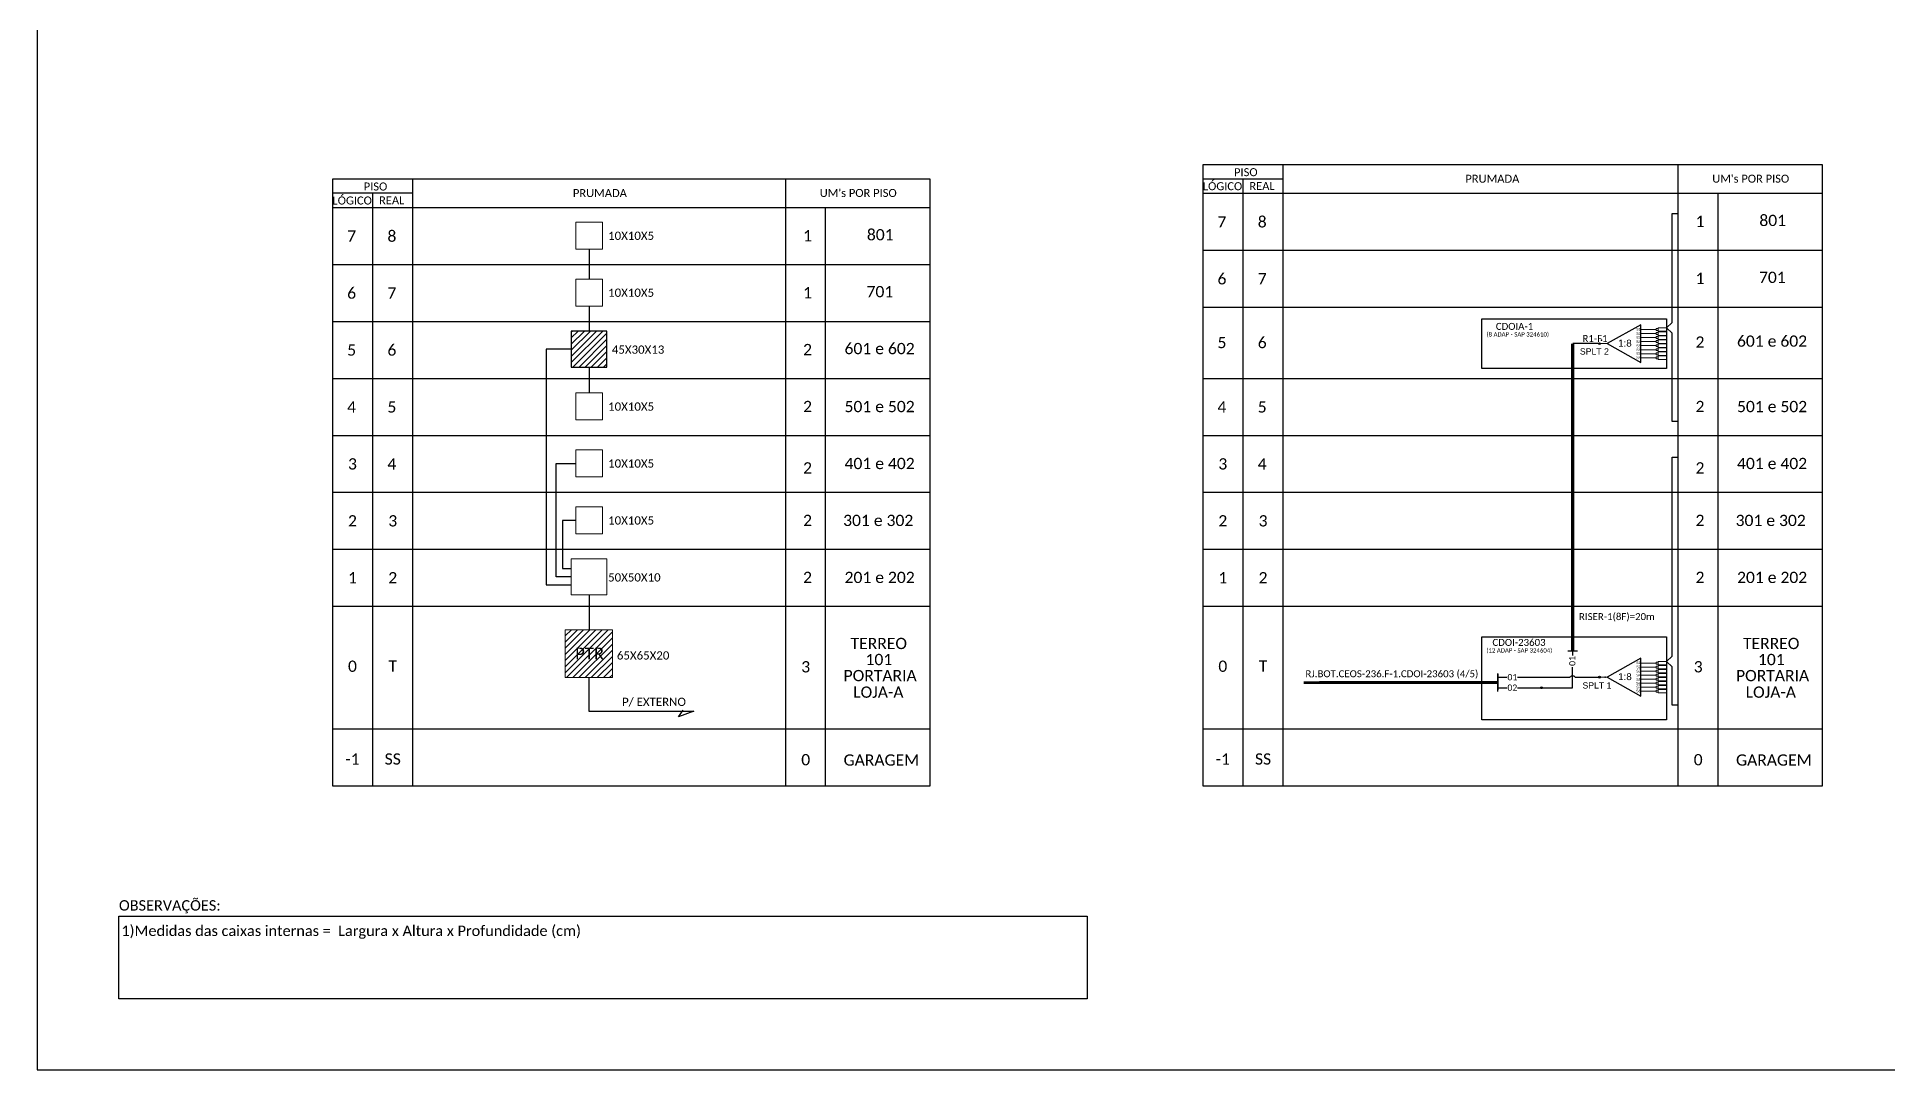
# Model space of a CAD drawing. Extents: x -4 to 837, y 1 to 595.
# Drawn here: x -4 to 528, y 1 to 298 of the extents above; entities that cross this region are included whole.
import ezdxf
from ezdxf.enums import TextEntityAlignment as Align

# ---------------------------------------------------------------- set-up
doc = ezdxf.new("R2010")
doc.units = 0
doc.styles.add('ARIAL', font='arial.ttf')
doc.styles.add('MtXpl_Calibri', font='calibri.ttf')
doc.styles.add('WMF-Calibri0', font='calibri.ttf')

# ---------------------------------------------------------------- blocks, each defined once
blk = doc.blocks.new('SPLT_1-8_SC-APC')
at = {"color": 1}
blk.add_lwpolyline([(-7.37, -2.1), (-17.04, -7.55), (-7.37, -13), (-7.37, -2.1)], dxfattribs=at)
at = {"color": 3, "lineweight": 0}
for points in [[(-2.99, -3.51), (-7.37, -3.51)], [(-7.37, -4.66), (-2.99, -4.66)], [(-2.41, -3.02), (-2.41, -4)], [(-2.41, -3.02), (0, -3.02)], [(-2.41, -4), (0, -4)], [(-2.41, -4.17), (-2.41, -5.16)], [(-2.41, -4.17), (0, -4.17)], [(-2.41, -5.16), (0, -5.16)], [(-7.37, -5.82), (-2.99, -5.82)], [(-7.37, -6.97), (-2.99, -6.97)], [(-7.37, -8.12), (-2.99, -8.12)], [(-7.37, -9.28), (-2.99, -9.28)], [(-7.37, -10.43), (-2.99, -10.43)], [(-2.41, -5.32), (-2.41, -6.31)], [(-2.41, -5.32), (0, -5.32)], [(-2.41, -6.31), (0, -6.31)], [(-2.41, -6.48), (-2.41, -7.46)], [(-2.41, -6.48), (0, -6.48)], [(-2.41, -7.46), (0, -7.46)], [(-2.41, -7.63), (-2.41, -8.62)], [(-2.41, -7.63), (0, -7.63)], [(-2.41, -8.62), (0, -8.62)], [(-2.41, -8.78), (-2.41, -9.77)], [(-2.41, -8.78), (0, -8.78)], [(-2.41, -9.77), (0, -9.77)], [(-2.41, -9.94), (-2.41, -10.92)], [(-2.41, -9.94), (0, -9.94)], [(-7.37, -11.58), (-2.99, -11.58)], [(-2.41, -10.92), (0, -10.92)], [(-2.41, -11.09), (-2.41, -12.08)], [(-2.41, -11.09), (0, -11.09)], [(-2.41, -12.08), (0, -12.08)]]:
    blk.add_lwpolyline(points, dxfattribs=at)
for points in [[(-2.99, -3.22), (-2.41, -3.22), (-2.41, -3.8), (-2.99, -3.8)], [(-2.99, -4.38), (-2.41, -4.38), (-2.41, -4.95), (-2.99, -4.95)], [(-2.99, -5.53), (-2.41, -5.53), (-2.41, -6.1), (-2.99, -6.1)], [(-2.99, -6.68), (-2.41, -6.68), (-2.41, -7.26), (-2.99, -7.26)], [(-2.99, -7.84), (-2.41, -7.84), (-2.41, -8.41), (-2.99, -8.41)], [(-2.99, -8.99), (-2.41, -8.99), (-2.41, -9.56), (-2.99, -9.56)], [(-2.99, -10.14), (-2.41, -10.14), (-2.41, -10.72), (-2.99, -10.72)], [(-2.99, -11.3), (-2.41, -11.3), (-2.41, -11.87), (-2.99, -11.87)]]:
    blk.add_lwpolyline(points, close=True, dxfattribs=at)
at = {"color": 1, "lineweight": 0}
blk.add_lwpolyline([(-17.04, -7.55), (-19.26, -7.55)], dxfattribs=at)
at = {"color": 1, "style": 'ARIAL'}
for s, height, p in [('S1', 0.75, (-8.74, -3.78)), ('S2', 0.75, (-8.74, -4.97)), ('1:8', 2, (-13.91, -8.4)), ('S3', 0.75, (-8.74, -6.18)), ('S4', 0.75, (-8.74, -7.36)), ('S5', 0.75, (-8.74, -8.57)), ('S6', 0.75, (-8.74, -9.69)), ('S7', 0.75, (-8.74, -10.78)), ('S8', 0.75, (-8.74, -11.9))]:
    blk.add_text(s, height=height, dxfattribs=at).set_placement(p)
blk = doc.blocks.new('SPLITTER_')
blk.add_point((0, 0))
at = {"style": 'ARIAL', "flags": 4}
blk.add_attdef('SPLT', (0, -3.26), '', height=1.5, dxfattribs=at)
blk = doc.blocks.new('SPLITTER FUTURO')
blk.add_point((0, 0))
at = {"style": 'ARIAL', "text_generation_flag": 6, "flags": 4}
for tag, p, height in [('SPLT', (-6.22, -4.1), 1.5), ('INSTAL.', (-6.25, -6.09), 1.25)]:
    blk.add_attdef(tag, p, '', height=height, rotation=180, dxfattribs=at)

msp = doc.modelspace()

# ---------------------------------------------------------------- hatches: boundary and pattern name
h = msp.add_hatch()
h.set_pattern_fill('ANSI31', color=1, scale=10, style=0)
h.set_pattern_definition([(45, (-465.986, -184.7913), (-0.8838835, 0.8838835), [])])
h.paths.add_polyline_path([(159.96, 213.7), (149.73, 213.7), (149.73, 203.33), (159.96, 203.33)])
h.paths.add_polyline_path([(157.51, 203.52), (157.51, 208.67)], flags=16)
h = msp.add_hatch(color=3)
h.dxf.hatch_style = 1
edge = h.paths.add_edge_path()
edge.add_arc((445.27, 210.1), 0.242, 0, 360)
h = msp.add_hatch()
h.set_pattern_fill('ANSI31', color=1, scale=10, style=0)
h.set_pattern_definition([(45, (-463.6436, -269.898), (-0.8838835, 0.8838835), [])])
h.paths.add_polyline_path([(147.98, 114.07), (161.55, 114.07), (161.55, 127.82), (147.98, 127.82)])
h.paths.add_polyline_path([(149.98, 118.42), (160.06, 118.42), (160.06, 123.57), (149.98, 123.57)], flags=24)
h = msp.add_hatch(color=3)
h.dxf.hatch_style = 1
edge = h.paths.add_edge_path()
edge.add_arc((445.24, 114.2), 0.256, 0, 360)
h = msp.add_hatch(color=3)
h.dxf.hatch_style = 1
edge = h.paths.add_edge_path()
edge.add_arc((428.6, 111.16), 0.256, 0, 360)

# ---------------------------------------------------------------- linework, layer by layer
for p, q in [((-3.83, 595.26), (-3.83, 1.26)), ((81.05, 99.3), (252.84, 99.3)), ((331.19, 99.3), (509.34, 99.3)), ((-3.83, 1.26), (837.17, 1.26))]:
    msp.add_line(p, q)
at = {"color": 5}
msp.add_line((445.27, 210.1), (437.54, 210.1), dxfattribs=at)
at = {"color": 1}
msp.add_line((416.04, 115.13), (416.04, 110.54), dxfattribs=at)
at = {"color": 0}
for points in [[(509.34, 261.54), (331.19, 261.54)], [(252.84, 257.43), (81.05, 257.43)], [(354.33, 257.43), (331.19, 257.43)], [(104.19, 253.32), (81.05, 253.32)]]:
    msp.add_lwpolyline(points, dxfattribs=at)
for points in [[(331.19, 261.54), (331.19, 82.93), (509.34, 82.93), (509.34, 261.54)], [(354.33, 82.93), (354.33, 261.54)], [(467.75, 261.54), (467.75, 82.93)], [(81.05, 257.43), (81.05, 82.93), (252.84, 82.93), (252.84, 257.43)], [(104.19, 82.93), (104.19, 257.43)], [(211.25, 257.43), (211.25, 82.93)], [(342.76, 257.43), (342.76, 82.93)], [(92.62, 253.32), (92.62, 82.93)], [(331.19, 253.32), (509.34, 253.32)], [(479.32, 82.93), (479.32, 253.32)], [(81.05, 249.21), (252.84, 249.21)], [(222.82, 82.93), (222.82, 249.21)], [(331.19, 236.95), (509.34, 236.95)], [(81.05, 232.84), (252.84, 232.84)], [(331.19, 220.58), (509.34, 220.58)], [(81.05, 216.46), (252.84, 216.46)], [(81.05, 200.09), (252.84, 200.09)], [(331.19, 200.09), (509.34, 200.09)], [(81.05, 183.72), (252.84, 183.72)], [(331.19, 183.72), (509.34, 183.72)], [(81.05, 167.35), (252.84, 167.35)], [(331.19, 167.35), (509.34, 167.35)], [(81.05, 150.98), (252.84, 150.98)], [(331.19, 150.98), (509.34, 150.98)], [(81.05, 134.6), (252.84, 134.6)], [(331.19, 134.6), (509.34, 134.6)]]:
    msp.add_lwpolyline(points)
at = {"lineweight": 0}
for points in [[(158.66, 245.03), (151, 245.03), (151, 237.27), (158.66, 237.27)], [(158.66, 228.66), (151, 228.66), (151, 220.89), (158.66, 220.89)], [(158.66, 195.92), (151, 195.92), (151, 188.15), (158.66, 188.15)], [(158.66, 179.55), (151, 179.55), (151, 171.78), (158.66, 171.78)], [(158.66, 163.18), (151, 163.18), (151, 155.41), (158.66, 155.41)], [(159.96, 148.21), (149.73, 148.21), (149.73, 137.84), (159.96, 137.84)]]:
    msp.add_lwpolyline(points, close=True, dxfattribs=at)
at = {"color": 3}
for points in [[(467.75, 187.69), (466.1, 187.69), (466.1, 213.12), (464.53, 214.63), (466.1, 216.13), (466.1, 247.56), (467.75, 247.56)], [(154.83, 237.27), (154.83, 230.24)], [(154.83, 237.27), (154.83, 228.66)], [(154.83, 220.89), (154.83, 213.7)], [(149.73, 208.51), (142.52, 208.51), (142.52, 140.79), (149.73, 140.79)], [(154.83, 203.33), (154.84, 195.92)], [(149.73, 143.03), (145.38, 143.03), (145.38, 175.6), (151, 175.66)], [(467.75, 106.15), (466.1, 106.15), (466.1, 117.22), (464.53, 118.73), (466.1, 120.24), (466.1, 177.5), (467.75, 177.5)], [(151, 159.29), (147.19, 159.29), (147.19, 145.41), (149.73, 145.41)], [(154.83, 137.84), (154.83, 127.82)], [(416.04, 114.19), (418.63, 114.19)], [(421.7, 114.19), (430.99, 114.19)], [(430.99, 114.2), (436.71, 114.2)], [(438.28, 114.2), (445.24, 114.2)]]:
    msp.add_lwpolyline(points, dxfattribs=at)
at = {"color": 1}
for points in [[(159.96, 213.7), (149.73, 213.7), (149.73, 203.33), (159.96, 203.33)], [(411.4, 217.26), (464.53, 217.26), (464.53, 202.94), (411.4, 202.94)], [(411.4, 125.8), (464.53, 125.8), (464.53, 101.91), (411.4, 101.91)]]:
    msp.add_lwpolyline(points, close=True, dxfattribs=at)
at = {"color": 5, "const_width": 1}
msp.add_lwpolyline([(437.54, 210.1), (437.54, 128.63), (437.54, 128.63), (437.54, 121.76)], dxfattribs=at)
at = {"color": 1, "lineweight": 0}
msp.add_lwpolyline([(147.98, 127.82), (161.55, 127.82), (161.55, 114.07), (147.98, 114.07)], close=True, dxfattribs=at)
at = {"color": 5}
for points in [[(428.6, 111.16), (437.5, 111.16), (437.5, 117.08)], [(436.14, 121.76), (438.93, 121.76)], [(437.49, 121.76), (437.49, 120.44)]]:
    msp.add_lwpolyline(points, dxfattribs=at)
at = {"color": 1}
for points in [[(154.76, 114.07), (154.76, 104.43), (184.9, 104.43)], [(416.04, 110.07), (416.04, 115.28)], [(180.49, 102.84), (181.89, 104.67)], [(184.9, 104.43), (180.49, 102.84)]]:
    msp.add_lwpolyline(points, dxfattribs=at)
msp.add_lwpolyline([(360.25, 112.65, 0.8, 0.8, 0), (416.04, 112.68, 0.8, 0.8, 0)], format="xyseb", dxfattribs=at)
at = {"color": 2}
for points in [[(416.04, 111.16), (418.63, 111.16)], [(421.7, 111.16), (428.6, 111.16)]]:
    msp.add_lwpolyline(points, dxfattribs=at)
at = {"color": 0}
msp.add_lwpolyline([(19.73, 45.46), (297.98, 45.46), (297.98, 21.75), (19.73, 21.75)], close=True, dxfattribs=at)
at = {"color": 3}
for centre, radius in [((445.27, 210.1), 0.242), ((445.24, 114.2), 0.256), ((428.6, 111.16), 0.256)]:
    msp.add_circle(centre, radius, dxfattribs=at)
msp.add_arc((437.5, 113.45), 1.08, 43.7403, 136.2597, dxfattribs=at)

# ---------------------------------------------------------------- block references
for p in [(464.53, 217.64), (464.53, 121.75)]:
    msp.add_blockref('SPLT_1-8_SC-APC', p, dxfattribs=at)
ref = msp.add_blockref('SPLITTER FUTURO', (445.83, 211.05))
ref.add_attrib('SPLT', 'SPLT 2', (439.6, 206.96), dxfattribs={"height": 1.79, "rotation": 180, "style": 'ARIAL', "text_generation_flag": 6})
at = {"color": 7}
ref = msp.add_blockref('SPLITTER_', (446.88, 114.2), dxfattribs=dict(at, xscale=-1))
ref.add_attrib('SPLT', 'SPLT 1', (440.35, 110.94), dxfattribs={"height": 1.79, "style": 'ARIAL'})

# ---------------------------------------------------------------- texts
at = {"color": 0, "style": 'WMF-Calibri0'}
for s, p in [('     PISO', (86.01, 254.13)), ('  LÓGICO', (329.61, 254.21)), ('     PISO', (336.15, 258.24)), ('    REAL', (341.37, 254.27)), ('PRUMADA', (406.69, 256.36)), ("UM's POR PISO", (477.64, 256.38)), ('  LÓGICO', (79.46, 250.1)), ('    REAL', (91.23, 250.15)), ('PRUMADA', (150.19, 252.24)), ("UM's POR PISO", (221.13, 252.27))]:
    msp.add_text(s, height=2.3, dxfattribs=at).set_placement(p)
at = {"color": 7, "style": 'WMF-Calibri0'}
for s, height, p in [('801 ', 3.24, (491.19, 243.91)), ('10X10X5', 2.373, (160.31, 239.93)), ('801 ', 3.24, (234.68, 239.8)), ('701 ', 3.24, (491.09, 227.54)), ('10X10X5', 2.373, (160.31, 223.56)), ('701 ', 3.24, (234.58, 223.43)), ('45X30X13', 2.373, (161.38, 207.19)), ('601 e 602', 3.24, (228.26, 207.06)), ('601 e 602', 3.24, (484.76, 209.21)), ('10X10X5', 2.373, (160.31, 190.82)), ('501 e 502', 3.24, (228.26, 190.39)), ('501 e 502', 3.24, (484.77, 190.39)), ('10X10X5', 2.373, (160.31, 174.45)), ('401 e 402', 3.24, (228.26, 174.02)), ('401 e 402', 3.24, (484.77, 174.02)), ('10X10X5', 2.373, (160.31, 158.08)), ('301 e 302', 3.24, (227.86, 157.65)), ('301 e 302', 3.24, (484.37, 157.65)), ('50X50X10', 2.373, (160.31, 141.7)), ('201 e 202', 3.24, (228.27, 141.27)), ('201 e 202', 3.24, (484.78, 141.27)), ('PTR', 3.433, (150.84, 119.29)), ('TERREO', 3.24, (229.99, 122.27)), ('TERREO', 3.24, (486.49, 122.27)), ('65X65X20', 2.373, (162.83, 119.27)), ('101', 3.24, (234.29, 117.66)), ('101', 3.24, (490.79, 117.66)), ('PORTARIA', 3.24, (227.98, 113.04)), ('PORTARIA', 3.24, (484.48, 113.04)), ('P/ EXTERNO', 2.373, (164.32, 105.92)), ('LOJA-A', 3.24, (230.74, 108.28)), ('LOJA-A', 3.24, (487.25, 108.28)), ('GARAGEM', 3.24, (227.98, 88.76)), ('GARAGEM', 3.24, (484.48, 88.76))]:
    msp.add_text(s, height=height, dxfattribs=at).set_placement(p)
at = {"color": 1, "style": 'WMF-Calibri0'}
for s, p in [('(8 ADAP - SAP 324610)', (421.75, 212.14)), ('(12 ADAP - SAP 324604)', (422.2, 121.27))]:
    msp.add_text(s, height=1.25, dxfattribs=at).set_placement(p, align=Align.CENTER)
for s, p in [('CDOIA-1', (415.44, 214.06)), ('CDOI-23603', (414.47, 123.2)), ('RJ.BOT.CEOS-236.F-1.CDOI-23603 (4/5)', (360.72, 114.18))]:
    msp.add_text(s, height=2, dxfattribs=at).set_placement(p)
at = {"color": 5, "style": 'WMF-Calibri0'}
for s, p in [('R1-F1', (440.34, 210.57)), ('RISER-1(8F)=20m', (439.35, 130.61))]:
    msp.add_text(s, height=2, dxfattribs=at).set_placement(p)
at = {"color": 7, "style": 'WMF-Calibri0'}
msp.add_text('01', height=1.793, rotation=90.1688, dxfattribs=at).set_placement((437.42, 118.86), align=Align.MIDDLE_CENTER)
for s, p in [('01', (420.2, 114.19)), ('02', (420.2, 111.19))]:
    msp.add_text(s, height=1.793, dxfattribs=at).set_placement(p, align=Align.MIDDLE_CENTER)
for s, style, p in [('OBSERVAÇÕES:', 'WMF-Calibri0', (19.71, 47.08)), ('1)Medidas das caixas internas =  Largura x Altura x Profundidade (cm)', 'MtXpl_Calibri', (20.4, 39.78))]:
    msp.add_text(s, height=3, dxfattribs=dict(style=style)).set_placement(p)
for tag, flags, p in [('7', 4, (336.73, 245.12)), ('8', 4, (348.3, 245.12)), ('1', 4, (474.13, 245.25)), ('7', 4, (86.59, 241.01)), ('8', 4, (98.16, 241.01)), ('1', 4, (217.62, 241.14)), ('6', 4, (336.73, 228.75)), ('7', 4, (348.3, 228.75)), ('1', 4, (474.13, 228.88)), ('6', 4, (86.59, 224.64)), ('7', 4, (98.16, 224.64)), ('1', 4, (217.62, 224.76)), ('5', 4, (86.59, 208.26)), ('6', 4, (98.16, 208.26)), ('2', 4, (217.62, 208.39)), ('5', 4, (336.73, 210.42)), ('6', 4, (348.3, 210.42)), ('2', 4, (474.13, 210.55)), ('4', 4, (86.59, 191.89)), ('5', 4, (98.16, 191.89)), ('2', 4, (217.62, 192.02)), ('4', 4, (336.73, 191.89)), ('5', 4, (348.3, 191.89)), ('2', 4, (474.13, 192.02)), ('3', 4, (86.83, 175.52)), ('4', 4, (98.16, 175.52)), ('2', 4, (217.62, 174.37)), ('3', 4, (336.98, 175.52)), ('4', 4, (348.3, 175.52)), ('2', 4, (474.13, 174.37)), ('2', 4, (86.83, 159.15)), ('3', 4, (98.41, 159.15)), ('2', 4, (217.62, 159.28)), ('2', 4, (336.98, 159.15)), ('3', 4, (348.55, 159.15)), ('2', 4, (474.13, 159.28)), ('1', 4, (86.83, 142.78)), ('2', 4, (98.41, 142.79)), ('2', 4, (217.62, 142.9)), ('1', 4, (336.98, 142.78)), ('2', 4, (348.55, 142.79)), ('2', 4, (474.13, 142.9)), ('0', 4, (86.83, 117.35)), ('T', 12, (98.41, 117.39)), ('3', 4, (217.1, 117.19)), ('0', 4, (336.98, 117.35)), ('T', 12, (348.55, 117.39)), ('3', 4, (473.61, 117.19)), ('-1', 4, (86.83, 90.64)), ('SS', 12, (98.41, 90.68)), ('0', 4, (217.1, 90.48)), ('-1', 4, (336.98, 90.64)), ('SS', 12, (348.55, 90.68)), ('0', 4, (473.61, 90.48))]:
    msp.add_attdef(tag, text='XX', height=3.24, dxfattribs=dict(at, flags=flags)).set_placement(p, align=Align.MIDDLE_CENTER)

doc.saveas('drawing.dxf')
